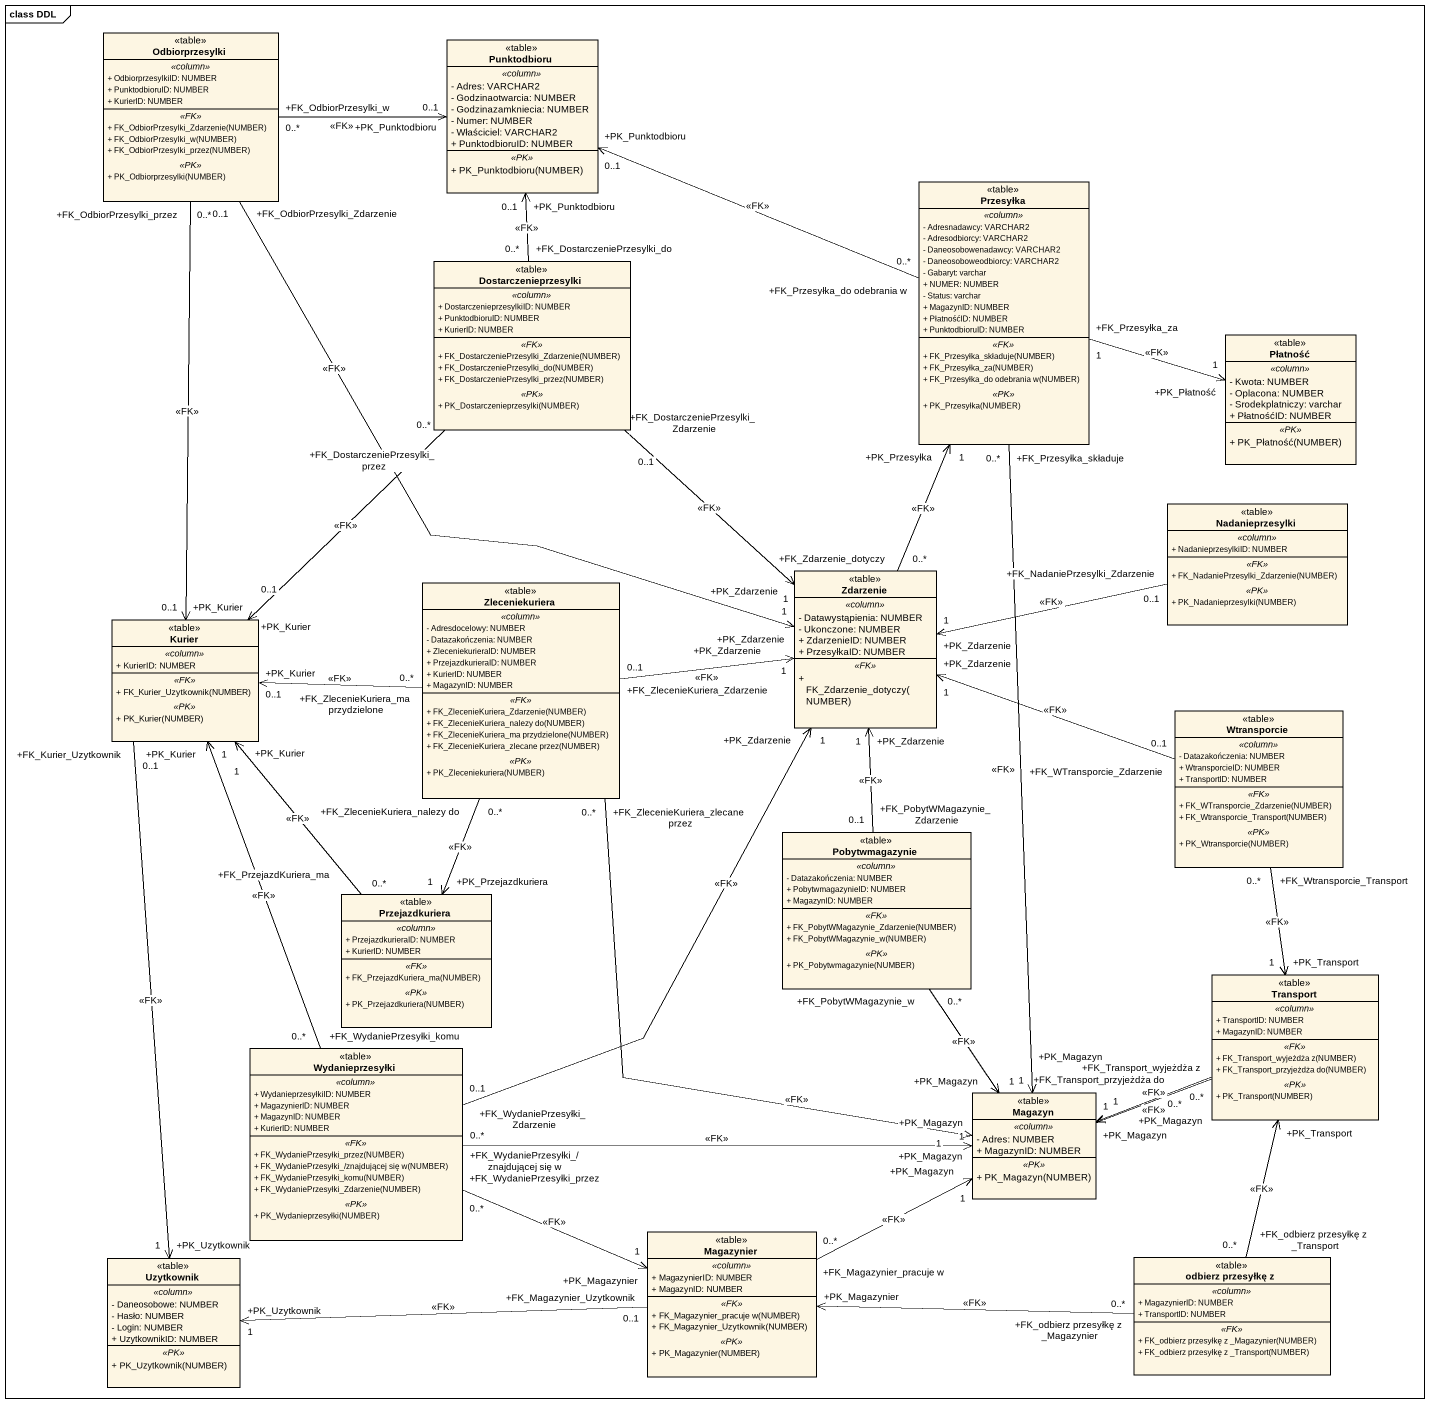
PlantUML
@startuml
mainframe class DDL
hide circle
hide empty members
skinparam classAttributeIconSize 0
class Odbiorprzesylki <<table>> {
  .. <<column>> ..
  + OdbiorprzesylkiID: NUMBER
  + PunktodbioruID: NUMBER
  + KurierID: NUMBER
  .. <<FK>> ..
  + FK_OdbiorPrzesylki_Zdarzenie(NUMBER)
  + FK_OdbiorPrzesylki_w(NUMBER)
  + FK_OdbiorPrzesylki_przez(NUMBER)
  .. <<PK>> ..
  + PK_Odbiorprzesylki(NUMBER)
}
class Punktodbioru <<table>> {
  .. <<column>> ..
  - Adres: VARCHAR2
  - Godzinaotwarcia: NUMBER
  - Godzinazamkniecia: NUMBER
  - Numer: NUMBER
  - Właściciel: VARCHAR2
  + PunktodbioruID: NUMBER
  .. <<PK>> ..
  + PK_Punktodbioru(NUMBER)
}
class Przesyłka <<table>> {
  .. <<column>> ..
  - Adresnadawcy: VARCHAR2
  - Adresodbiorcy: VARCHAR2
  - Daneosobowenadawcy: VARCHAR2
  - Daneosoboweodbiorcy: VARCHAR2
  - Gabaryt: varchar
  + NUMER: NUMBER
  - Status: varchar
  + MagazynID: NUMBER
  + PłatnośćID: NUMBER
  + PunktodbioruID: NUMBER
  .. <<FK>> ..
  + FK_Przesyłka_składuje(NUMBER)
  + FK_Przesyłka_za(NUMBER)
  + FK_Przesyłka_do odebrania w(NUMBER)
  .. <<PK>> ..
  + PK_Przesyłka(NUMBER)
}
class Dostarczenieprzesylki <<table>> {
  .. <<column>> ..
  + DostarczenieprzesylkiID: NUMBER
  + PunktodbioruID: NUMBER
  + KurierID: NUMBER
  .. <<FK>> ..
  + FK_DostarczeniePrzesylki_Zdarzenie(NUMBER)
  + FK_DostarczeniePrzesylki_do(NUMBER)
  + FK_DostarczeniePrzesylki_przez(NUMBER)
  .. <<PK>> ..
  + PK_Dostarczenieprzesylki(NUMBER)
}
class Płatność <<table>> {
  .. <<column>> ..
  - Kwota: NUMBER
  - Oplacona: NUMBER
  - Srodekplatniczy: varchar
  + PłatnośćID: NUMBER
  .. <<PK>> ..
  + PK_Płatność(NUMBER)
}
class Nadanieprzesylki <<table>> {
  .. <<column>> ..
  + NadanieprzesylkiID: NUMBER
  .. <<FK>> ..
  + FK_NadaniePrzesylki_Zdarzenie(NUMBER)
  .. <<PK>> ..
  + PK_Nadanieprzesylki(NUMBER)
}
class Zleceniekuriera <<table>> {
  .. <<column>> ..
  - Adresdocelowy: NUMBER
  - Datazakończenia: NUMBER
  + ZleceniekurieraID: NUMBER
  + PrzejazdkurieraID: NUMBER
  + KurierID: NUMBER
  + MagazynID: NUMBER
  .. <<FK>> ..
  + FK_ZlecenieKuriera_Zdarzenie(NUMBER)
  + FK_ZlecenieKuriera_nalezy do(NUMBER)
  + FK_ZlecenieKuriera_ma przydzielone(NUMBER)
  + FK_ZlecenieKuriera_zlecane przez(NUMBER)
  .. <<PK>> ..
  + PK_Zleceniekuriera(NUMBER)
}
class Zdarzenie <<table>> {
  .. <<column>> ..
  - Datawystąpienia: NUMBER
  - Ukonczone: NUMBER
  + ZdarzenieID: NUMBER
  + PrzesyłkaID: NUMBER
  .. <<FK>> ..
  + FK_Zdarzenie_dotyczy(NUMBER)
}
class Kurier <<table>> {
  .. <<column>> ..
  + KurierID: NUMBER
  .. <<FK>> ..
  + FK_Kurier_Uzytkownik(NUMBER)
  .. <<PK>> ..
  + PK_Kurier(NUMBER)
}
class Wtransporcie <<table>> {
  .. <<column>> ..
  - Datazakończenia: NUMBER
  + WtransporcieID: NUMBER
  + TransportID: NUMBER
  .. <<FK>> ..
  + FK_WTransporcie_Zdarzenie(NUMBER)
  + FK_Wtransporcie_Transport(NUMBER)
  .. <<PK>> ..
  + PK_Wtransporcie(NUMBER)
}
class Pobytwmagazynie <<table>> {
  .. <<column>> ..
  - Datazakończenia: NUMBER
  + PobytwmagazynieID: NUMBER
  + MagazynID: NUMBER
  .. <<FK>> ..
  + FK_PobytWMagazynie_Zdarzenie(NUMBER)
  + FK_PobytWMagazynie_w(NUMBER)
  .. <<PK>> ..
  + PK_Pobytwmagazynie(NUMBER)
}
class Przejazdkuriera <<table>> {
  .. <<column>> ..
  + PrzejazdkurieraID: NUMBER
  + KurierID: NUMBER
  .. <<FK>> ..
  + FK_PrzejazdKuriera_ma(NUMBER)
  .. <<PK>> ..
  + PK_Przejazdkuriera(NUMBER)
}
class Transport <<table>> {
  .. <<column>> ..
  + TransportID: NUMBER
  + MagazynID: NUMBER
  .. <<FK>> ..
  + FK_Transport_wyjeżdża z(NUMBER)
  + FK_Transport_przyjeżdża do(NUMBER)
  .. <<PK>> ..
  + PK_Transport(NUMBER)
}
class Wydanieprzesyłki <<table>> {
  .. <<column>> ..
  + WydanieprzesyłkiID: NUMBER
  + MagazynierID: NUMBER
  + MagazynID: NUMBER
  + KurierID: NUMBER
  .. <<FK>> ..
  + FK_WydaniePrzesyłki_przez(NUMBER)
  + FK_WydaniePrzesyłki_/znajdującej się w(NUMBER)
  + FK_WydaniePrzesyłki_komu(NUMBER)
  + FK_WydaniePrzesyłki_Zdarzenie(NUMBER)
  .. <<PK>> ..
  + PK_Wydanieprzesyłki(NUMBER)
}
class Magazyn <<table>> {
  .. <<column>> ..
  - Adres: NUMBER
  + MagazynID: NUMBER
  .. <<PK>> ..
  + PK_Magazyn(NUMBER)
}
class Magazynier <<table>> {
  .. <<column>> ..
  + MagazynierID: NUMBER
  + MagazynID: NUMBER
  .. <<FK>> ..
  + FK_Magazynier_pracuje w(NUMBER)
  + FK_Magazynier_Uzytkownik(NUMBER)
  .. <<PK>> ..
  + PK_Magazynier(NUMBER)
}
class Uzytkownik <<table>> {
  .. <<column>> ..
  - Daneosobowe: NUMBER
  - Hasło: NUMBER
  - Login: NUMBER
  + UzytkownikID: NUMBER
  .. <<PK>> ..
  + PK_Uzytkownik(NUMBER)
}
class "odbierz przesyłkę z" as odbierz_przesyłkę_z <<table>> {
  .. <<column>> ..
  + MagazynierID: NUMBER
  + TransportID: NUMBER
  .. <<FK>> ..
  + FK_odbierz przesyłkę z _Magazynier(NUMBER)
  + FK_odbierz przesyłkę z _Transport(NUMBER)
}
Odbiorprzesylki "+FK_OdbiorPrzesylki_w\n0..*" -right-> "+PK_Punktodbioru\n0..1" Punktodbioru : <<FK>>
Odbiorprzesylki "+FK_OdbiorPrzesylki_Zdarzenie\n0..1" --> "+PK_Zdarzenie\n1" Zdarzenie : <<FK>>
Odbiorprzesylki "+FK_OdbiorPrzesylki_przez\n0..*" --> "+PK_Kurier\n0..1" Kurier : <<FK>>
Przesyłka "+FK_Przesyłka_do odebrania w\n0..*" -left-> "+PK_Punktodbioru\n0..1" Punktodbioru : <<FK>>
Przesyłka "+FK_Przesyłka_za\n1" -right-> "+PK_Płatność\n1" Płatność : <<FK>>
Przesyłka "+FK_Przesyłka_składuje\n0..*" --> "+PK_Magazyn\n1" Magazyn : <<FK>>
Dostarczenieprzesylki "+FK_DostarczeniePrzesylki_do\n0..*" -up-> "+PK_Punktodbioru\n0..1" Punktodbioru : <<FK>>
Dostarczenieprzesylki "+FK_DostarczeniePrzesylki_Zdarzenie\n0..1" --> "+PK_Zdarzenie\n1" Zdarzenie : <<FK>>
Dostarczenieprzesylki "+FK_DostarczeniePrzesylki_przez\n0..*" --> "+PK_Kurier\n0..1" Kurier : <<FK>>
Nadanieprzesylki "+FK_NadaniePrzesylki_Zdarzenie\n0..1" -left-> "+PK_Zdarzenie\n1" Zdarzenie : <<FK>>
Zleceniekuriera "+FK_ZlecenieKuriera_Zdarzenie\n0..1" -right-> "+PK_Zdarzenie\n1" Zdarzenie : <<FK>>
Zleceniekuriera "+FK_ZlecenieKuriera_ma przydzielone\n0..*" -left-> "+PK_Kurier\n0..1" Kurier : <<FK>>
Zleceniekuriera "+FK_ZlecenieKuriera_nalezy do\n0..*" --> "+PK_Przejazdkuriera\n1" Przejazdkuriera : <<FK>>
Zleceniekuriera "+FK_ZlecenieKuriera_zlecane przez\n0..*" --> "+PK_Magazyn\n1" Magazyn : <<FK>>
Zdarzenie "+FK_Zdarzenie_dotyczy\n0..*" -up-> "+PK_Przesyłka\n1" Przesyłka : <<FK>>
Kurier "+FK_Kurier_Uzytkownik\n0..1" --> "+PK_Uzytkownik\n1" Uzytkownik : <<FK>>
Wtransporcie "+FK_WTransporcie_Zdarzenie\n0..1" -left-> "+PK_Zdarzenie\n1" Zdarzenie : <<FK>>
Wtransporcie "+FK_Wtransporcie_Transport\n0..*" --> "+PK_Transport\n1" Transport : <<FK>>
Pobytwmagazynie "+FK_PobytWMagazynie_Zdarzenie\n0..1" -up-> "+PK_Zdarzenie\n1" Zdarzenie : <<FK>>
Pobytwmagazynie "+FK_PobytWMagazynie_w\n0..*" --> "+PK_Magazyn\n1" Magazyn : <<FK>>
Przejazdkuriera "+FK_PrzejazdKuriera_ma\n0..*" -up-> "+PK_Kurier\n1" Kurier : <<FK>>
Transport "+FK_Transport_wyjeżdża z\n0..*" -left-> "+PK_Magazyn\n1" Magazyn : <<FK>>
Transport "+FK_Transport_przyjeżdża do\n0..*" -left-> "+PK_Magazyn\n1" Magazyn : <<FK>>
Wydanieprzesyłki "+FK_WydaniePrzesyłki_Zdarzenie\n0..1" -up-> "+PK_Zdarzenie\n1" Zdarzenie : <<FK>>
Wydanieprzesyłki "+FK_WydaniePrzesyłki_komu\n0..*" -up-> "+PK_Kurier\n1" Kurier : <<FK>>
Wydanieprzesyłki "+FK_WydaniePrzesyłki_/znajdującej się w\n0..*" -right-> "+PK_Magazyn\n1" Magazyn : <<FK>>
Wydanieprzesyłki "+FK_WydaniePrzesyłki_przez\n0..*" -right-> "+PK_Magazynier\n1" Magazynier : <<FK>>
Magazynier "+FK_Magazynier_pracuje w\n0..*" -right-> "+PK_Magazyn\n1" Magazyn : <<FK>>
Magazynier "+FK_Magazynier_Uzytkownik\n0..1" -left-> "+PK_Uzytkownik\n1" Uzytkownik : <<FK>>
odbierz_przesyłkę_z "+FK_odbierz przesyłkę z _Transport\n0..*" -up-> "+PK_Transport" Transport : <<FK>>
odbierz_przesyłkę_z "+FK_odbierz przesyłkę z _Magazynier\n0..*" -left-> "+PK_Magazynier" Magazynier : <<FK>>
@enduml
